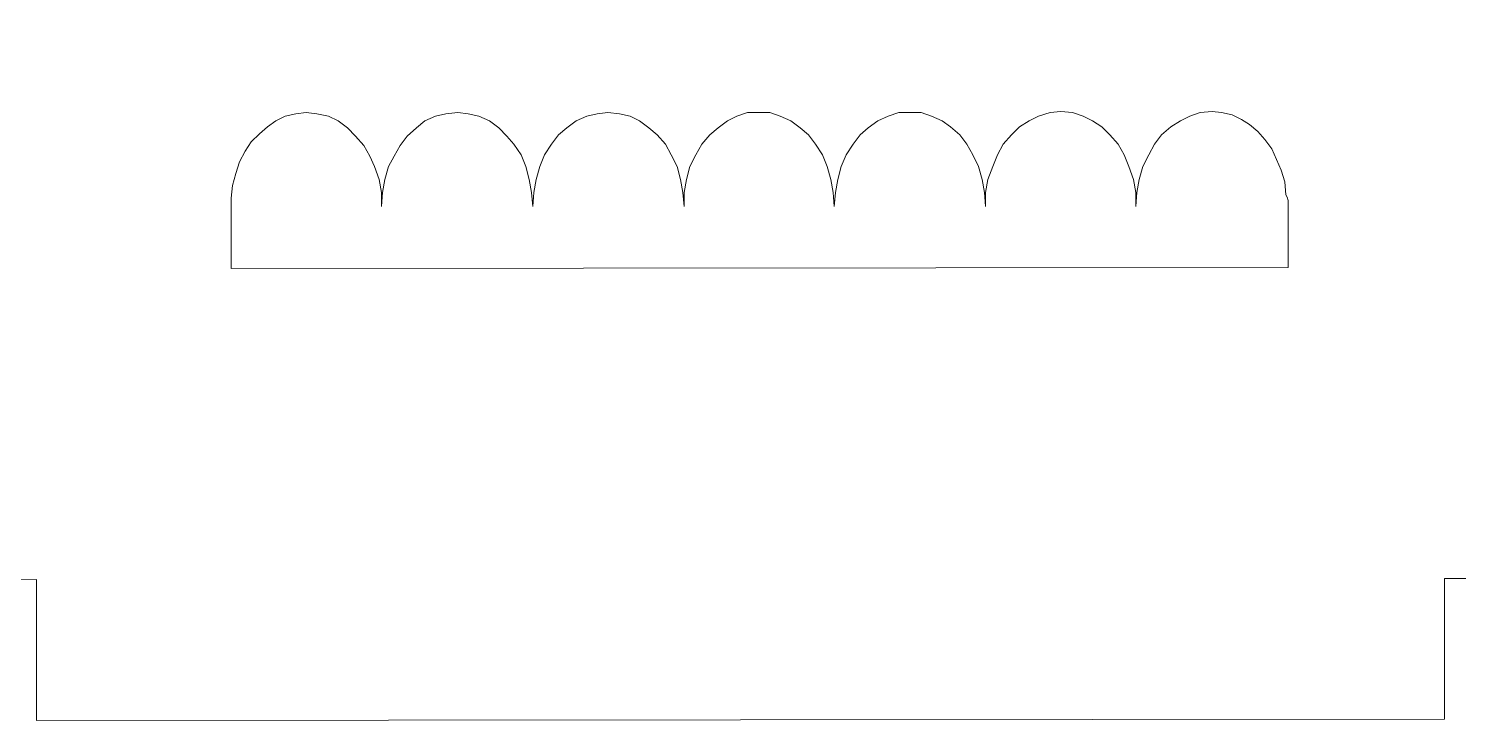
# Model space of a CAD drawing. Header units: centimetres. Extents: x -23.7 to 23.7, y -11.9 to 11.9.
# Drawn here: x -6.371 to -2.274, y -11.254 to -9.272 of the extents above; entities that cross this region are included whole.
import ezdxf

# ---------------------------------------------------------------- set-up
doc = ezdxf.new("R2010")
doc.units = ezdxf.units.CM
doc.header["$MEASUREMENT"] = 0
doc.layers.add('layer 1', color=7, linetype='Continuous')

msp = doc.modelspace()

# ---------------------------------------------------------------- linework, layer by layer
at = {"layer": 'layer 1', "color": 250, "lineweight": 9}
for points, knots in [([(-4.14958, 1.46891), (-4.14958, 1.46891), (-4.13279, 1.4084), (-4.13279, 1.4084), (-4.13279, 1.4084), (-4.13279, 1.4084), (-4.11933, 1.3479), (-4.11933, 1.3479), (-4.11933, 1.3479), (-4.11933, 1.3479), (-4.10924, 1.28403), (-4.10924, 1.28403), (-4.10924, 1.28403), (-4.10924, 1.28403), (-4.10252, 1.21681), (-4.10252, 1.21681), (-4.10252, 1.21681), (-4.10252, 1.21681), (-4.09916, 1.15294), (-4.09916, 1.15294), (-4.09916, 1.15294), (-4.09916, 1.15294), (-4.09916, 1.15294), (-4.09916, 1.15294), (-4.09916, 1.15294), (-4.09916, 1.15294), (-4.10252, 1.08908), (-4.10252, 1.08908), (-4.10252, 1.08908), (-4.10252, 1.08908), (-4.10924, 1.02857), (-4.10924, 1.02857), (-4.10924, 1.02857), (-4.10924, 1.02857), (-4.12269, 0.96807), (-4.12269, 0.96807), (-4.12269, 0.96807), (-4.12269, 0.96807), (-4.1395, 0.91429), (-4.1395, 0.91429), (-4.1395, 0.91429), (-4.1395, 0.91429), (-4.15966, 0.8605), (-4.15966, 0.8605), (-4.15966, 0.8605), (-4.15966, 0.8605), (-4.18321, 0.81008), (-4.18321, 0.81008), (-4.18321, 0.81008), (-4.18321, 0.81008), (-4.21345, 0.76303), (-4.21345, 0.76303), (-4.21345, 0.76303), (-4.21345, 0.76303), (-4.2437, 0.71597), (-4.2437, 0.71597), (-4.2437, 0.71597), (-4.2437, 0.71597), (-4.28067, 0.67563), (-4.28067, 0.67563), (-4.28067, 0.67563), (-4.28067, 0.67563), (-4.31765, 0.63193), (-4.31765, 0.63193), (-4.31765, 0.63193), (-4.31765, 0.63193), (-4.35798, 0.59496), (-4.35798, 0.59496), (-4.35798, 0.59496), (-4.35798, 0.59496), (-4.40168, 0.55797), (-4.40168, 0.55797), (-4.40168, 0.55797), (-4.40168, 0.55797), (-4.40168, 0.55797), (-4.40168, 0.55797), (-4.40168, 0.55797), (-4.40168, 0.55797), (-4.44875, 0.52101), (-4.44875, 0.52101), (-4.44875, 0.52101), (-4.44875, 0.52101), (-4.49916, 0.48402), (-4.49916, 0.48402), (-4.49916, 0.48402), (-4.49916, 0.48402), (-4.54622, 0.45377), (-4.54622, 0.45377), (-4.54622, 0.45377), (-4.54622, 0.45377), (-4.6, 0.42353), (-4.6, 0.42353), (-4.6, 0.42353), (-4.6, 0.42353), (-4.65378, 0.39664), (-4.65378, 0.39664), (-4.65378, 0.39664), (-4.65378, 0.39664), (-4.70756, 0.3731), (-4.70756, 0.3731), (-4.70756, 0.3731), (-4.70756, 0.3731), (-4.76471, 0.3563), (-4.76471, 0.3563), (-4.76471, 0.3563), (-4.76471, 0.3563), (-4.82522, 0.3395), (-4.82522, 0.3395), (-4.82522, 0.3395), (-4.82522, 0.3395), (-4.88908, 0.32941), (-4.88908, 0.32941), (-4.88908, 0.32941), (-4.88908, 0.32941), (-4.9563, 0.32268), (-4.9563, 0.32268), (-4.9563, 0.32268), (-4.9563, 0.32268), (-5.02353, 0.31931), (-5.02353, 0.31931), (-5.02353, 0.31931), (-5.02353, 0.31931), (-5.02353, 0.31931), (-5.02353, 0.31931), (-5.02353, 0.31931), (-5.02353, 0.31931), (-5.10084, 0.32268), (-5.10084, 0.32268), (-5.10084, 0.32268), (-5.10084, 0.32268), (-5.17815, 0.32941), (-5.17815, 0.32941), (-5.17815, 0.32941), (-5.17815, 0.32941), (-5.25211, 0.3395), (-5.25211, 0.3395), (-5.25211, 0.3395), (-5.25211, 0.3395), (-5.32269, 0.3563), (-5.32269, 0.3563), (-5.32269, 0.3563), (-5.32269, 0.3563), (-5.39328, 0.37982), (-5.39328, 0.37982), (-5.39328, 0.37982), (-5.39328, 0.37982), (-5.46052, 0.40335), (-5.46052, 0.40335), (-5.46052, 0.40335), (-5.46052, 0.40335), (-5.52101, 0.4336), (-5.52101, 0.4336), (-5.52101, 0.4336), (-5.52101, 0.4336), (-5.58151, 0.46723), (-5.58151, 0.46723), (-5.58151, 0.46723), (-5.58151, 0.46723), (-9.46388, -5.07563), (-9.46388, -5.07563), (-9.46388, -5.07563), (-9.46388, -5.07563), (-9.46388, -6.25882), (-9.46388, -6.25882), (-9.46388, -6.25882), (-9.46388, -6.25882), (-9.46388, -6.25882), (-9.46388, -6.25882), (-9.46388, -6.25882), (-9.46388, -6.25882), (-9.40672, -6.25882), (-9.40672, -6.25882), (-9.40672, -6.25882), (-9.40672, -6.25882), (-9.35632, -6.25882), (-9.35632, -6.25882), (-9.35632, -6.25882), (-9.35632, -6.25882), (-9.3059, -6.25882), (-9.3059, -6.25882), (-9.3059, -6.25882), (-9.3059, -6.25882), (-9.26218, -6.25882), (-9.26218, -6.25882), (-9.26218, -6.25882), (-9.26218, -6.25882), (-9.21849, -6.25882), (-9.21849, -6.25882), (-9.21849, -6.25882), (-9.21849, -6.25882), (-9.17815, -6.25882), (-9.17815, -6.25882), (-9.17815, -6.25882), (-9.17815, -6.25882), (-9.13445, -6.25882), (-9.13445, -6.25882), (-9.13445, -6.25882), (-9.13445, -6.25882), (-9.09077, -6.26219), (-9.09077, -6.26219), (-9.09077, -6.26219), (-9.09077, -6.26219), (-9.04035, -6.26219), (-9.04035, -6.26219), (-9.04035, -6.26219), (-9.04035, -6.26219), (-8.98992, -6.26219), (-8.98992, -6.26219), (-8.98992, -6.26219), (-8.98992, -6.26219), (-8.93279, -6.26219), (-8.93279, -6.26219), (-8.93279, -6.26219), (-8.93279, -6.26219), (-8.93279, -6.26219), (-8.93279, -6.26219), (-8.93279, -6.26219), (-8.93279, -6.26219), (-8.93279, -6.0269), (-8.93279, -6.0269), (-8.93279, -6.0269), (-8.93279, -6.0269), (-8.93279, -5.79161), (-8.93279, -5.79161), (-8.93279, -5.79161), (-8.93279, -5.79161), (-8.52941, -5.79161), (-8.52941, -5.79161), (-8.52941, -5.79161), (-8.52941, -5.79161), (-8.52941, -6.26219), (-8.52941, -6.26219), (-8.52941, -6.26219), (-8.52941, -6.26219), (-8.52941, -8.01345), (-8.52941, -8.01345), (-8.52941, -8.01345), (-8.52941, -8.01345), (-8.92942, -8.01345), (-8.92942, -8.01345), (-8.92942, -8.01345), (-8.92942, -8.01345), (-8.92942, -8.94454), (-8.92942, -8.94454), (-8.92942, -8.94454), (-8.92942, -8.94454), (-8.52941, -8.94454), (-8.52941, -8.94454), (-8.52941, -8.94454), (-8.52941, -8.94454), (-8.52941, -10.8538), (-8.52941, -10.8538), (-8.52941, -10.8538), (-8.52941, -10.8538), (-6.3479, -10.85042), (-6.3479, -10.85042), (-6.3479, -10.85042), (-6.3479, -10.85042), (-6.3479, -11.2538), (-6.3479, -11.2538), (-6.3479, -11.2538), (-6.3479, -11.2538), (-2.3143, -11.25042), (-2.3143, -11.25042), (-2.3143, -11.25042), (-2.3143, -11.25042), (-2.3143, -10.84706), (-2.3143, -10.84706), (-2.3143, -10.84706), (-2.3143, -10.84706), (-2.29748, -10.84706), (-2.29748, -10.84706), (-2.29748, -10.84706), (-2.29748, -10.84706), (-0.13613, -10.84706), (-0.13613, -10.84706), (-0.13613, -10.84706), (-0.13613, -10.84706), (-0.1395, -8.94119), (-0.1395, -8.94119), (-0.1395, -8.94119), (-0.1395, -8.94119), (0.26387, -8.94119), (0.26387, -8.94119), (0.26387, -8.94119), (0.26387, -8.94119), (0.26049, -8.00674), (0.26049, -8.00674), (0.26049, -8.00674), (0.26049, -8.00674), (-0.1395, -8.00674), (-0.1395, -8.00674), (-0.1395, -8.00674), (-0.1395, -8.00674), (-0.1395, -6.29581), (-0.1395, -6.29581), (-0.1395, -6.29581), (-0.1395, -6.29581), (-0.1395, -5.83529), (-0.1395, -5.83529), (-0.1395, -5.83529), (-0.1395, -5.83529), (0.26387, -5.83529), (0.26387, -5.83529), (0.26387, -5.83529), (0.26387, -5.83529), (0.26387, -5.83529), (0.26387, -5.83529), (0.26387, -5.83529), (0.26387, -5.83529), (0.26387, -6.06723), (0.26387, -6.06723), (0.26387, -6.06723), (0.26387, -6.06723), (0.26387, -6.29917), (0.26387, -6.29917), (0.26387, -6.29917), (0.26387, -6.29917), (0.26387, -6.29917), (0.26387, -6.29917), (0.26387, -6.29917), (0.26387, -6.29917), (0.32101, -6.29917), (0.32101, -6.29917), (0.32101, -6.29917), (0.32101, -6.29917), (0.37143, -6.29917), (0.37143, -6.29917), (0.37143, -6.29917), (0.37143, -6.29917), (0.41849, -6.29917), (0.41849, -6.29917), (0.41849, -6.29917), (0.41849, -6.29917), (0.46553, -6.29917), (0.46553, -6.29917), (0.46553, -6.29917), (0.46553, -6.29917), (0.50924, -6.29917), (0.50924, -6.29917), (0.50924, -6.29917), (0.50924, -6.29917), (0.54958, -6.29917), (0.54958, -6.29917), (0.54958, -6.29917), (0.54958, -6.29917), (0.59328, -6.29917), (0.59328, -6.29917), (0.59328, -6.29917), (0.59328, -6.29917), (0.64034, -6.29917), (0.64034, -6.29917), (0.64034, -6.29917), (0.64034, -6.29917), (0.68738, -6.29917), (0.68738, -6.29917), (0.68738, -6.29917), (0.68738, -6.29917), (0.73782, -6.29917), (0.73782, -6.29917), (0.73782, -6.29917), (0.73782, -6.29917), (0.79494, -6.29917), (0.79494, -6.29917), (0.79494, -6.29917), (0.79494, -6.29917), (0.79494, -5.06892), (0.79494, -5.06892), (0.79494, -5.06892), (0.79494, -5.06892), (0.11261, -4.10084), (0.11261, -4.10084), (0.11261, -4.10084), (0.11261, -4.10084), (0.43866, -3.86892), (0.43866, -3.86892), (0.43866, -3.86892), (0.43866, -3.86892), (-0.10252, -3.09916), (-0.10252, -3.09916), (-0.10252, -3.09916), (-0.10252, -3.09916), (-0.43193, -3.33111), (-0.43193, -3.33111), (-0.43193, -3.33111), (-0.43193, -3.33111), (-2.54958, -0.31934), (-2.54958, -0.31934), (-2.54958, -0.31934), (-2.54958, -0.31934), (-2.21681, -0.08739), (-2.21681, -0.08739), (-2.21681, -0.08739), (-2.21681, -0.08739), (-2.75798, 0.68235), (-2.75798, 0.68235), (-2.75798, 0.68235), (-2.75798, 0.68235), (-3.09412, 0.45377), (-3.09412, 0.45377), (-3.09412, 0.45377), (-3.09412, 0.45377), (-4.0084, 1.75126), (-4.0084, 1.75126), (-4.0084, 1.75126), (-4.0084, 1.75126), (-4.0084, 1.75126), (-4.0084, 1.75126), (-4.0084, 1.75126), (-4.0084, 1.75126), (-4.02522, 1.75126), (-4.02522, 1.75126), (-4.02522, 1.75126), (-4.02522, 1.75126), (-4.04202, 1.75462), (-4.04202, 1.75462), (-4.04202, 1.75462), (-4.04202, 1.75462), (-4.05882, 1.75462), (-4.05882, 1.75462), (-4.05882, 1.75462), (-4.05882, 1.75462), (-4.079, 1.75462), (-4.079, 1.75462), (-4.079, 1.75462), (-4.079, 1.75462), (-4.0958, 1.75462), (-4.0958, 1.75462), (-4.0958, 1.75462), (-4.0958, 1.75462), (-4.1126, 1.75462), (-4.1126, 1.75462), (-4.1126, 1.75462), (-4.1126, 1.75462), (-4.12606, 1.75462), (-4.12606, 1.75462), (-4.12606, 1.75462), (-4.12606, 1.75462), (-4.1395, 1.75462), (-4.1395, 1.75462), (-4.1395, 1.75462), (-4.1395, 1.75462), (-4.14622, 1.75462), (-4.14622, 1.75462), (-4.14622, 1.75462), (-4.14622, 1.75462), (-4.14958, 1.75462), (-4.14958, 1.75462), (-4.14958, 1.75462), (-4.14958, 1.75462), (-4.14958, 1.75462), (-4.14958, 1.75462), (-4.14958, 1.75462), (-4.14958, 1.75462), (-4.14958, 1.46891), (-4.14958, 1.46891)], [0, 0, 0, 0, 0.0086957, 0.0086957, 0.0086957, 0.0086957, 0.0173913, 0.0173913, 0.0173913, 0.0173913, 0.026087, 0.026087, 0.026087, 0.026087, 0.0347826, 0.0347826, 0.0347826, 0.0347826, 0.0434783, 0.0434783, 0.0434783, 0.0434783, 0.0521739, 0.0521739, 0.0521739, 0.0521739, 0.0608696, 0.0608696, 0.0608696, 0.0608696, 0.0695652, 0.0695652, 0.0695652, 0.0695652, 0.0782609, 0.0782609, 0.0782609, 0.0782609, 0.0869565, 0.0869565, 0.0869565, 0.0869565, 0.0956522, 0.0956522, 0.0956522, 0.0956522, 0.1043478, 0.1043478, 0.1043478, 0.1043478, 0.1130435, 0.1130435, 0.1130435, 0.1130435, 0.1217391, 0.1217391, 0.1217391, 0.1217391, 0.1304348, 0.1304348, 0.1304348, 0.1304348, 0.1391304, 0.1391304, 0.1391304, 0.1391304, 0.1478261, 0.1478261, 0.1478261, 0.1478261, 0.1565217, 0.1565217, 0.1565217, 0.1565217, 0.1652174, 0.1652174, 0.1652174, 0.1652174, 0.173913, 0.173913, 0.173913, 0.173913, 0.1826087, 0.1826087, 0.1826087, 0.1826087, 0.1913043, 0.1913043, 0.1913043, 0.1913043, 0.2, 0.2, 0.2, 0.2, 0.2086957, 0.2086957, 0.2086957, 0.2086957, 0.2173913, 0.2173913, 0.2173913, 0.2173913, 0.226087, 0.226087, 0.226087, 0.226087, 0.2347826, 0.2347826, 0.2347826, 0.2347826, 0.2434783, 0.2434783, 0.2434783, 0.2434783, 0.2521739, 0.2521739, 0.2521739, 0.2521739, 0.2608696, 0.2608696, 0.2608696, 0.2608696, 0.2695652, 0.2695652, 0.2695652, 0.2695652, 0.2782609, 0.2782609, 0.2782609, 0.2782609, 0.2869565, 0.2869565, 0.2869565, 0.2869565, 0.2956522, 0.2956522, 0.2956522, 0.2956522, 0.3043478, 0.3043478, 0.3043478, 0.3043478, 0.3130435, 0.3130435, 0.3130435, 0.3130435, 0.3217391, 0.3217391, 0.3217391, 0.3217391, 0.3304348, 0.3304348, 0.3304348, 0.3304348, 0.3391304, 0.3391304, 0.3391304, 0.3391304, 0.3478261, 0.3478261, 0.3478261, 0.3478261, 0.3565217, 0.3565217, 0.3565217, 0.3565217, 0.3652174, 0.3652174, 0.3652174, 0.3652174, 0.373913, 0.373913, 0.373913, 0.373913, 0.3826087, 0.3826087, 0.3826087, 0.3826087, 0.3913043, 0.3913043, 0.3913043, 0.3913043, 0.4, 0.4, 0.4, 0.4, 0.4086957, 0.4086957, 0.4086957, 0.4086957, 0.4173913, 0.4173913, 0.4173913, 0.4173913, 0.426087, 0.426087, 0.426087, 0.426087, 0.4347826, 0.4347826, 0.4347826, 0.4347826, 0.4434783, 0.4434783, 0.4434783, 0.4434783, 0.4521739, 0.4521739, 0.4521739, 0.4521739, 0.4608696, 0.4608696, 0.4608696, 0.4608696, 0.4695652, 0.4695652, 0.4695652, 0.4695652, 0.4782609, 0.4782609, 0.4782609, 0.4782609, 0.4869565, 0.4869565, 0.4869565, 0.4869565, 0.4956522, 0.4956522, 0.4956522, 0.4956522, 0.5043478, 0.5043478, 0.5043478, 0.5043478, 0.5130435, 0.5130435, 0.5130435, 0.5130435, 0.5217391, 0.5217391, 0.5217391, 0.5217391, 0.5304348, 0.5304348, 0.5304348, 0.5304348, 0.5391304, 0.5391304, 0.5391304, 0.5391304, 0.5478261, 0.5478261, 0.5478261, 0.5478261, 0.5565217, 0.5565217, 0.5565217, 0.5565217, 0.5652174, 0.5652174, 0.5652174, 0.5652174, 0.573913, 0.573913, 0.573913, 0.573913, 0.5826087, 0.5826087, 0.5826087, 0.5826087, 0.5913043, 0.5913043, 0.5913043, 0.5913043, 0.6, 0.6, 0.6, 0.6, 0.6086957, 0.6086957, 0.6086957, 0.6086957, 0.6173913, 0.6173913, 0.6173913, 0.6173913, 0.626087, 0.626087, 0.626087, 0.626087, 0.6347826, 0.6347826, 0.6347826, 0.6347826, 0.6434783, 0.6434783, 0.6434783, 0.6434783, 0.6521739, 0.6521739, 0.6521739, 0.6521739, 0.6608696, 0.6608696, 0.6608696, 0.6608696, 0.6695652, 0.6695652, 0.6695652, 0.6695652, 0.6782609, 0.6782609, 0.6782609, 0.6782609, 0.6869565, 0.6869565, 0.6869565, 0.6869565, 0.6956522, 0.6956522, 0.6956522, 0.6956522, 0.7043478, 0.7043478, 0.7043478, 0.7043478, 0.7130435, 0.7130435, 0.7130435, 0.7130435, 0.7217391, 0.7217391, 0.7217391, 0.7217391, 0.7304348, 0.7304348, 0.7304348, 0.7304348, 0.7391304, 0.7391304, 0.7391304, 0.7391304, 0.7478261, 0.7478261, 0.7478261, 0.7478261, 0.7565217, 0.7565217, 0.7565217, 0.7565217, 0.7652174, 0.7652174, 0.7652174, 0.7652174, 0.773913, 0.773913, 0.773913, 0.773913, 0.7826087, 0.7826087, 0.7826087, 0.7826087, 0.7913043, 0.7913043, 0.7913043, 0.7913043, 0.8, 0.8, 0.8, 0.8, 0.8086957, 0.8086957, 0.8086957, 0.8086957, 0.8173913, 0.8173913, 0.8173913, 0.8173913, 0.826087, 0.826087, 0.826087, 0.826087, 0.8347826, 0.8347826, 0.8347826, 0.8347826, 0.8434783, 0.8434783, 0.8434783, 0.8434783, 0.8521739, 0.8521739, 0.8521739, 0.8521739, 0.8608696, 0.8608696, 0.8608696, 0.8608696, 0.8695652, 0.8695652, 0.8695652, 0.8695652, 0.8782609, 0.8782609, 0.8782609, 0.8782609, 0.8869565, 0.8869565, 0.8869565, 0.8869565, 0.8956522, 0.8956522, 0.8956522, 0.8956522, 0.9043478, 0.9043478, 0.9043478, 0.9043478, 0.9130435, 0.9130435, 0.9130435, 0.9130435, 0.9217391, 0.9217391, 0.9217391, 0.9217391, 0.9304348, 0.9304348, 0.9304348, 0.9304348, 0.9391304, 0.9391304, 0.9391304, 0.9391304, 0.9478261, 0.9478261, 0.9478261, 0.9478261, 0.9565217, 0.9565217, 0.9565217, 0.9565217, 0.9652174, 0.9652174, 0.9652174, 0.9652174, 0.973913, 0.973913, 0.973913, 0.973913, 0.9826087, 0.9826087, 0.9826087, 0.9826087, 1, 1, 1, 1]), ([(-5.35968, -9.78151), (-5.35968, -9.78151), (-5.35632, -9.74119), (-5.35632, -9.74119), (-5.35632, -9.74119), (-5.35632, -9.74119), (-5.34958, -9.7042), (-5.34958, -9.7042), (-5.34958, -9.7042), (-5.34958, -9.7042), (-5.3395, -9.66723), (-5.3395, -9.66723), (-5.3395, -9.66723), (-5.3395, -9.66723), (-5.32269, -9.63698), (-5.32269, -9.63698), (-5.32269, -9.63698), (-5.32269, -9.63698), (-5.3059, -9.60674), (-5.3059, -9.60674), (-5.3059, -9.60674), (-5.3059, -9.60674), (-5.28571, -9.57985), (-5.28571, -9.57985), (-5.28571, -9.57985), (-5.28571, -9.57985), (-5.25882, -9.5563), (-5.25882, -9.5563), (-5.25882, -9.5563), (-5.25882, -9.5563), (-5.23529, -9.53613), (-5.23529, -9.53613), (-5.23529, -9.53613), (-5.23529, -9.53613), (-5.20504, -9.5227), (-5.20504, -9.5227), (-5.20504, -9.5227), (-5.20504, -9.5227), (-5.17479, -9.51597), (-5.17479, -9.51597), (-5.17479, -9.51597), (-5.17479, -9.51597), (-5.14119, -9.51261), (-5.14119, -9.51261), (-5.14119, -9.51261), (-5.14119, -9.51261), (-5.14119, -9.51261), (-5.14119, -9.51261), (-5.14119, -9.51261), (-5.14119, -9.51261), (-5.11092, -9.51597), (-5.11092, -9.51597), (-5.11092, -9.51597), (-5.11092, -9.51597), (-5.08067, -9.5227), (-5.08067, -9.5227), (-5.08067, -9.5227), (-5.08067, -9.5227), (-5.05042, -9.53613), (-5.05042, -9.53613), (-5.05042, -9.53613), (-5.05042, -9.53613), (-5.02353, -9.5563), (-5.02353, -9.5563), (-5.02353, -9.5563), (-5.02353, -9.5563), (-5, -9.57985), (-5, -9.57985), (-5, -9.57985), (-5, -9.57985), (-4.97985, -9.60338), (-4.97985, -9.60338), (-4.97985, -9.60338), (-4.97985, -9.60338), (-4.95966, -9.63363), (-4.95966, -9.63363), (-4.95966, -9.63363), (-4.95966, -9.63363), (-4.94622, -9.66723), (-4.94622, -9.66723), (-4.94622, -9.66723), (-4.94622, -9.66723), (-4.93613, -9.7042), (-4.93613, -9.7042), (-4.93613, -9.7042), (-4.93613, -9.7042), (-4.92942, -9.74119), (-4.92942, -9.74119), (-4.92942, -9.74119), (-4.92942, -9.74119), (-4.92605, -9.78151), (-4.92605, -9.78151), (-4.92605, -9.78151), (-4.92605, -9.78151), (-4.92605, -9.78151), (-4.92605, -9.78151), (-4.92605, -9.78151), (-4.92605, -9.78151), (-4.92269, -9.74119), (-4.92269, -9.74119), (-4.92269, -9.74119), (-4.92269, -9.74119), (-4.91597, -9.7042), (-4.91597, -9.7042), (-4.91597, -9.7042), (-4.91597, -9.7042), (-4.90588, -9.66723), (-4.90588, -9.66723), (-4.90588, -9.66723), (-4.90588, -9.66723), (-4.89244, -9.63363), (-4.89244, -9.63363), (-4.89244, -9.63363), (-4.89244, -9.63363), (-4.87227, -9.60338), (-4.87227, -9.60338), (-4.87227, -9.60338), (-4.87227, -9.60338), (-4.8521, -9.57648), (-4.8521, -9.57648), (-4.8521, -9.57648), (-4.8521, -9.57648), (-4.82857, -9.5563), (-4.82857, -9.5563), (-4.82857, -9.5563), (-4.82857, -9.5563), (-4.80168, -9.53613), (-4.80168, -9.53613), (-4.80168, -9.53613), (-4.80168, -9.53613), (-4.77144, -9.5227), (-4.77144, -9.5227), (-4.77144, -9.5227), (-4.77144, -9.5227), (-4.74118, -9.51597), (-4.74118, -9.51597), (-4.74118, -9.51597), (-4.74118, -9.51597), (-4.71092, -9.51261), (-4.71092, -9.51261), (-4.71092, -9.51261), (-4.71092, -9.51261), (-4.71092, -9.51261), (-4.71092, -9.51261), (-4.71092, -9.51261), (-4.71092, -9.51261), (-4.67731, -9.51597), (-4.67731, -9.51597), (-4.67731, -9.51597), (-4.67731, -9.51597), (-4.64706, -9.5227), (-4.64706, -9.5227), (-4.64706, -9.5227), (-4.64706, -9.5227), (-4.62017, -9.53613), (-4.62017, -9.53613), (-4.62017, -9.53613), (-4.62017, -9.53613), (-4.59328, -9.5563), (-4.59328, -9.5563), (-4.59328, -9.5563), (-4.59328, -9.5563), (-4.56975, -9.57648), (-4.56975, -9.57648), (-4.56975, -9.57648), (-4.56975, -9.57648), (-4.54622, -9.60338), (-4.54622, -9.60338), (-4.54622, -9.60338), (-4.54622, -9.60338), (-4.52941, -9.63363), (-4.52941, -9.63363), (-4.52941, -9.63363), (-4.52941, -9.63363), (-4.5126, -9.66723), (-4.5126, -9.66723), (-4.5126, -9.66723), (-4.5126, -9.66723), (-4.50253, -9.7042), (-4.50253, -9.7042), (-4.50253, -9.7042), (-4.50253, -9.7042), (-4.4958, -9.74119), (-4.4958, -9.74119), (-4.4958, -9.74119), (-4.4958, -9.74119), (-4.49244, -9.78151), (-4.49244, -9.78151), (-4.49244, -9.78151), (-4.49244, -9.78151), (-4.49244, -9.78151), (-4.49244, -9.78151), (-4.49244, -9.78151), (-4.49244, -9.78151), (-4.49244, -9.74119), (-4.49244, -9.74119), (-4.49244, -9.74119), (-4.49244, -9.74119), (-4.48571, -9.7042), (-4.48571, -9.7042), (-4.48571, -9.7042), (-4.48571, -9.7042), (-4.47563, -9.66723), (-4.47563, -9.66723), (-4.47563, -9.66723), (-4.47563, -9.66723), (-4.45882, -9.63363), (-4.45882, -9.63363), (-4.45882, -9.63363), (-4.45882, -9.63363), (-4.44202, -9.60338), (-4.44202, -9.60338), (-4.44202, -9.60338), (-4.44202, -9.60338), (-4.41849, -9.57648), (-4.41849, -9.57648), (-4.41849, -9.57648), (-4.41849, -9.57648), (-4.39497, -9.5563), (-4.39497, -9.5563), (-4.39497, -9.5563), (-4.39497, -9.5563), (-4.36807, -9.53613), (-4.36807, -9.53613), (-4.36807, -9.53613), (-4.36807, -9.53613), (-4.34119, -9.5227), (-4.34119, -9.5227), (-4.34119, -9.5227), (-4.34119, -9.5227), (-4.31092, -9.51261), (-4.31092, -9.51261), (-4.31092, -9.51261), (-4.31092, -9.51261), (-4.27731, -9.51261), (-4.27731, -9.51261), (-4.27731, -9.51261), (-4.27731, -9.51261), (-4.27731, -9.51261), (-4.27731, -9.51261), (-4.27731, -9.51261), (-4.27731, -9.51261), (-4.24706, -9.51261), (-4.24706, -9.51261), (-4.24706, -9.51261), (-4.24706, -9.51261), (-4.21681, -9.5227), (-4.21681, -9.5227), (-4.21681, -9.5227), (-4.21681, -9.5227), (-4.18657, -9.53613), (-4.18657, -9.53613), (-4.18657, -9.53613), (-4.18657, -9.53613), (-4.15966, -9.5563), (-4.15966, -9.5563), (-4.15966, -9.5563), (-4.15966, -9.5563), (-4.13613, -9.57648), (-4.13613, -9.57648), (-4.13613, -9.57648), (-4.13613, -9.57648), (-4.11597, -9.60338), (-4.11597, -9.60338), (-4.11597, -9.60338), (-4.11597, -9.60338), (-4.0958, -9.63363), (-4.0958, -9.63363), (-4.0958, -9.63363), (-4.0958, -9.63363), (-4.08235, -9.66723), (-4.08235, -9.66723), (-4.08235, -9.66723), (-4.08235, -9.66723), (-4.07227, -9.7042), (-4.07227, -9.7042), (-4.07227, -9.7042), (-4.07227, -9.7042), (-4.06555, -9.74119), (-4.06555, -9.74119), (-4.06555, -9.74119), (-4.06555, -9.74119), (-4.06218, -9.78151), (-4.06218, -9.78151), (-4.06218, -9.78151), (-4.06218, -9.78151), (-4.06218, -9.78151), (-4.06218, -9.78151), (-4.06218, -9.78151), (-4.06218, -9.78151), (-4.05882, -9.74119), (-4.05882, -9.74119), (-4.05882, -9.74119), (-4.05882, -9.74119), (-4.0521, -9.7042), (-4.0521, -9.7042), (-4.0521, -9.7042), (-4.0521, -9.7042), (-4.04202, -9.66723), (-4.04202, -9.66723), (-4.04202, -9.66723), (-4.04202, -9.66723), (-4.02857, -9.63363), (-4.02857, -9.63363), (-4.02857, -9.63363), (-4.02857, -9.63363), (-4.0084, -9.60338), (-4.0084, -9.60338), (-4.0084, -9.60338), (-4.0084, -9.60338), (-3.98824, -9.57648), (-3.98824, -9.57648), (-3.98824, -9.57648), (-3.98824, -9.57648), (-3.96471, -9.5563), (-3.96471, -9.5563), (-3.96471, -9.5563), (-3.96471, -9.5563), (-3.93781, -9.53613), (-3.93781, -9.53613), (-3.93781, -9.53613), (-3.93781, -9.53613), (-3.90756, -9.5227), (-3.90756, -9.5227), (-3.90756, -9.5227), (-3.90756, -9.5227), (-3.87731, -9.51261), (-3.87731, -9.51261), (-3.87731, -9.51261), (-3.87731, -9.51261), (-3.84706, -9.51261), (-3.84706, -9.51261), (-3.84706, -9.51261), (-3.84706, -9.51261), (-3.84706, -9.51261), (-3.84706, -9.51261), (-3.84706, -9.51261), (-3.84706, -9.51261), (-3.81345, -9.51261), (-3.81345, -9.51261), (-3.81345, -9.51261), (-3.81345, -9.51261), (-3.78319, -9.5227), (-3.78319, -9.5227), (-3.78319, -9.5227), (-3.78319, -9.5227), (-3.75295, -9.53613), (-3.75295, -9.53613), (-3.75295, -9.53613), (-3.75295, -9.53613), (-3.72941, -9.55295), (-3.72941, -9.55295), (-3.72941, -9.55295), (-3.72941, -9.55295), (-3.70253, -9.57648), (-3.70253, -9.57648), (-3.70253, -9.57648), (-3.70253, -9.57648), (-3.68235, -9.60338), (-3.68235, -9.60338), (-3.68235, -9.60338), (-3.68235, -9.60338), (-3.66555, -9.63363), (-3.66555, -9.63363), (-3.66555, -9.63363), (-3.66555, -9.63363), (-3.64875, -9.66723), (-3.64875, -9.66723), (-3.64875, -9.66723), (-3.64875, -9.66723), (-3.63866, -9.7042), (-3.63866, -9.7042), (-3.63866, -9.7042), (-3.63866, -9.7042), (-3.63193, -9.74119), (-3.63193, -9.74119), (-3.63193, -9.74119), (-3.63193, -9.74119), (-3.62857, -9.78151), (-3.62857, -9.78151), (-3.62857, -9.78151), (-3.62857, -9.78151), (-3.62857, -9.78151), (-3.62857, -9.78151), (-3.62857, -9.78151), (-3.62857, -9.78151), (-3.62857, -9.74119), (-3.62857, -9.74119), (-3.62857, -9.74119), (-3.62857, -9.74119), (-3.62185, -9.7042), (-3.62185, -9.7042), (-3.62185, -9.7042), (-3.62185, -9.7042), (-3.6084, -9.66723), (-3.6084, -9.66723), (-3.6084, -9.66723), (-3.6084, -9.66723), (-3.59497, -9.63363), (-3.59497, -9.63363), (-3.59497, -9.63363), (-3.59497, -9.63363), (-3.57815, -9.60338), (-3.57815, -9.60338), (-3.57815, -9.60338), (-3.57815, -9.60338), (-3.55462, -9.57648), (-3.55462, -9.57648), (-3.55462, -9.57648), (-3.55462, -9.57648), (-3.53109, -9.55295), (-3.53109, -9.55295), (-3.53109, -9.55295), (-3.53109, -9.55295), (-3.5042, -9.53613), (-3.5042, -9.53613), (-3.5042, -9.53613), (-3.5042, -9.53613), (-3.47731, -9.5227), (-3.47731, -9.5227), (-3.47731, -9.5227), (-3.47731, -9.5227), (-3.4437, -9.51261), (-3.4437, -9.51261), (-3.4437, -9.51261), (-3.4437, -9.51261), (-3.41345, -9.50924), (-3.41345, -9.50924), (-3.41345, -9.50924), (-3.41345, -9.50924), (-3.41345, -9.50924), (-3.41345, -9.50924), (-3.41345, -9.50924), (-3.41345, -9.50924), (-3.37985, -9.51261), (-3.37985, -9.51261), (-3.37985, -9.51261), (-3.37985, -9.51261), (-3.34958, -9.5227), (-3.34958, -9.5227), (-3.34958, -9.5227), (-3.34958, -9.5227), (-3.32269, -9.53613), (-3.32269, -9.53613), (-3.32269, -9.53613), (-3.32269, -9.53613), (-3.2958, -9.55295), (-3.2958, -9.55295), (-3.2958, -9.55295), (-3.2958, -9.55295), (-3.27228, -9.57648), (-3.27228, -9.57648), (-3.27228, -9.57648), (-3.27228, -9.57648), (-3.24874, -9.60338), (-3.24874, -9.60338), (-3.24874, -9.60338), (-3.24874, -9.60338), (-3.23193, -9.63363), (-3.23193, -9.63363), (-3.23193, -9.63363), (-3.23193, -9.63363), (-3.21849, -9.66723), (-3.21849, -9.66723), (-3.21849, -9.66723), (-3.21849, -9.66723), (-3.20504, -9.7042), (-3.20504, -9.7042), (-3.20504, -9.7042), (-3.20504, -9.7042), (-3.19832, -9.74119), (-3.19832, -9.74119), (-3.19832, -9.74119), (-3.19832, -9.74119), (-3.19832, -9.78151), (-3.19832, -9.78151), (-3.19832, -9.78151), (-3.19832, -9.78151), (-3.19832, -9.78151), (-3.19832, -9.78151), (-3.19832, -9.78151), (-3.19832, -9.78151), (-3.19496, -9.74119), (-3.19496, -9.74119), (-3.19496, -9.74119), (-3.19496, -9.74119), (-3.18824, -9.7042), (-3.18824, -9.7042), (-3.18824, -9.7042), (-3.18824, -9.7042), (-3.17815, -9.66723), (-3.17815, -9.66723), (-3.17815, -9.66723), (-3.17815, -9.66723), (-3.16134, -9.63363), (-3.16134, -9.63363), (-3.16134, -9.63363), (-3.16134, -9.63363), (-3.14454, -9.60338), (-3.14454, -9.60338), (-3.14454, -9.60338), (-3.14454, -9.60338), (-3.12437, -9.57648), (-3.12437, -9.57648), (-3.12437, -9.57648), (-3.12437, -9.57648), (-3.09748, -9.55295), (-3.09748, -9.55295), (-3.09748, -9.55295), (-3.09748, -9.55295), (-3.07059, -9.53613), (-3.07059, -9.53613), (-3.07059, -9.53613), (-3.07059, -9.53613), (-3.0437, -9.5227), (-3.0437, -9.5227), (-3.0437, -9.5227), (-3.0437, -9.5227), (-3.01345, -9.51261), (-3.01345, -9.51261), (-3.01345, -9.51261), (-3.01345, -9.51261), (-2.97983, -9.50924), (-2.97983, -9.50924), (-2.97983, -9.50924), (-2.97983, -9.50924), (-2.97983, -9.50924), (-2.97983, -9.50924), (-2.97983, -9.50924), (-2.97983, -9.50924), (-2.95295, -9.51261), (-2.95295, -9.51261), (-2.95295, -9.51261), (-2.95295, -9.51261), (-2.92269, -9.51934), (-2.92269, -9.51934), (-2.92269, -9.51934), (-2.92269, -9.51934), (-2.8958, -9.53277), (-2.8958, -9.53277), (-2.8958, -9.53277), (-2.8958, -9.53277), (-2.87227, -9.54623), (-2.87227, -9.54623), (-2.87227, -9.54623), (-2.87227, -9.54623), (-2.84875, -9.56639), (-2.84875, -9.56639), (-2.84875, -9.56639), (-2.84875, -9.56639), (-2.82857, -9.58992), (-2.82857, -9.58992), (-2.82857, -9.58992), (-2.82857, -9.58992), (-2.8084, -9.61681), (-2.8084, -9.61681), (-2.8084, -9.61681), (-2.8084, -9.61681), (-2.79497, -9.64706), (-2.79497, -9.64706), (-2.79497, -9.64706), (-2.79497, -9.64706), (-2.78151, -9.67731), (-2.78151, -9.67731), (-2.78151, -9.67731), (-2.78151, -9.67731), (-2.77143, -9.71094), (-2.77143, -9.71094), (-2.77143, -9.71094), (-2.77143, -9.71094), (-2.76807, -9.7479), (-2.76807, -9.7479), (-2.76807, -9.7479), (-2.76807, -9.7479), (-2.76807, -9.7479), (-2.76807, -9.7479), (-2.76807, -9.7479), (-2.76807, -9.7479), (-2.76471, -9.75462), (-2.76471, -9.75462), (-2.76471, -9.75462), (-2.76471, -9.75462), (-2.76134, -9.76472), (-2.76134, -9.76472), (-2.76134, -9.76472), (-2.76134, -9.76472), (-2.76134, -9.9563), (-2.76134, -9.9563), (-2.76134, -9.9563), (-2.76134, -9.9563), (-5.78992, -9.95966), (-5.78992, -9.95966), (-5.78992, -9.95966), (-5.78992, -9.95966), (-5.78992, -9.76808), (-5.78992, -9.76808), (-5.78992, -9.76808), (-5.78992, -9.76808), (-5.78992, -9.76808), (-5.78992, -9.76808), (-5.78992, -9.76808), (-5.78992, -9.76808), (-5.78992, -9.76136), (-5.78992, -9.76136), (-5.78992, -9.76136), (-5.78992, -9.76136), (-5.78992, -9.75798), (-5.78992, -9.75798), (-5.78992, -9.75798), (-5.78992, -9.75798), (-5.78992, -9.75798), (-5.78992, -9.75798), (-5.78992, -9.75798), (-5.78992, -9.75798), (-5.78657, -9.72101), (-5.78657, -9.72101), (-5.78657, -9.72101), (-5.78657, -9.72101), (-5.77647, -9.68741), (-5.77647, -9.68741), (-5.77647, -9.68741), (-5.77647, -9.68741), (-5.76639, -9.6538), (-5.76639, -9.6538), (-5.76639, -9.6538), (-5.76639, -9.6538), (-5.74958, -9.62353), (-5.74958, -9.62353), (-5.74958, -9.62353), (-5.74958, -9.62353), (-5.73279, -9.59664), (-5.73279, -9.59664), (-5.73279, -9.59664), (-5.73279, -9.59664), (-5.70924, -9.57312), (-5.70924, -9.57312), (-5.70924, -9.57312), (-5.70924, -9.57312), (-5.68571, -9.55295), (-5.68571, -9.55295), (-5.68571, -9.55295), (-5.68571, -9.55295), (-5.66218, -9.53613), (-5.66218, -9.53613), (-5.66218, -9.53613), (-5.66218, -9.53613), (-5.63529, -9.5227), (-5.63529, -9.5227), (-5.63529, -9.5227), (-5.63529, -9.5227), (-5.60504, -9.51597), (-5.60504, -9.51597), (-5.60504, -9.51597), (-5.60504, -9.51597), (-5.57479, -9.51261), (-5.57479, -9.51261), (-5.57479, -9.51261), (-5.57479, -9.51261), (-5.57479, -9.51261), (-5.57479, -9.51261), (-5.57479, -9.51261), (-5.57479, -9.51261), (-5.54454, -9.51597), (-5.54454, -9.51597), (-5.54454, -9.51597), (-5.54454, -9.51597), (-5.51092, -9.5227), (-5.51092, -9.5227), (-5.51092, -9.5227), (-5.51092, -9.5227), (-5.48403, -9.53613), (-5.48403, -9.53613), (-5.48403, -9.53613), (-5.48403, -9.53613), (-5.45714, -9.5563), (-5.45714, -9.5563), (-5.45714, -9.5563), (-5.45714, -9.5563), (-5.43361, -9.57985), (-5.43361, -9.57985), (-5.43361, -9.57985), (-5.43361, -9.57985), (-5.4101, -9.60674), (-5.4101, -9.60674), (-5.4101, -9.60674), (-5.4101, -9.60674), (-5.39328, -9.63698), (-5.39328, -9.63698), (-5.39328, -9.63698), (-5.39328, -9.63698), (-5.37983, -9.66723), (-5.37983, -9.66723), (-5.37983, -9.66723), (-5.37983, -9.66723), (-5.36639, -9.7042), (-5.36639, -9.7042), (-5.36639, -9.7042), (-5.36639, -9.7042), (-5.35968, -9.74119), (-5.35968, -9.74119), (-5.35968, -9.74119), (-5.35968, -9.74119), (-5.35968, -9.78151), (-5.35968, -9.78151)], [0, 0, 0, 0, 0.0056497, 0.0056497, 0.0056497, 0.0056497, 0.0112994, 0.0112994, 0.0112994, 0.0112994, 0.0169492, 0.0169492, 0.0169492, 0.0169492, 0.0225989, 0.0225989, 0.0225989, 0.0225989, 0.0282486, 0.0282486, 0.0282486, 0.0282486, 0.0338983, 0.0338983, 0.0338983, 0.0338983, 0.039548, 0.039548, 0.039548, 0.039548, 0.0451977, 0.0451977, 0.0451977, 0.0451977, 0.0508475, 0.0508475, 0.0508475, 0.0508475, 0.0564972, 0.0564972, 0.0564972, 0.0564972, 0.0621469, 0.0621469, 0.0621469, 0.0621469, 0.0677966, 0.0677966, 0.0677966, 0.0677966, 0.0734463, 0.0734463, 0.0734463, 0.0734463, 0.079096, 0.079096, 0.079096, 0.079096, 0.0847458, 0.0847458, 0.0847458, 0.0847458, 0.0903955, 0.0903955, 0.0903955, 0.0903955, 0.0960452, 0.0960452, 0.0960452, 0.0960452, 0.1016949, 0.1016949, 0.1016949, 0.1016949, 0.1073446, 0.1073446, 0.1073446, 0.1073446, 0.1129944, 0.1129944, 0.1129944, 0.1129944, 0.1186441, 0.1186441, 0.1186441, 0.1186441, 0.1242938, 0.1242938, 0.1242938, 0.1242938, 0.1299435, 0.1299435, 0.1299435, 0.1299435, 0.1355932, 0.1355932, 0.1355932, 0.1355932, 0.1412429, 0.1412429, 0.1412429, 0.1412429, 0.1468927, 0.1468927, 0.1468927, 0.1468927, 0.1525424, 0.1525424, 0.1525424, 0.1525424, 0.1581921, 0.1581921, 0.1581921, 0.1581921, 0.1638418, 0.1638418, 0.1638418, 0.1638418, 0.1694915, 0.1694915, 0.1694915, 0.1694915, 0.1751412, 0.1751412, 0.1751412, 0.1751412, 0.180791, 0.180791, 0.180791, 0.180791, 0.1864407, 0.1864407, 0.1864407, 0.1864407, 0.1920904, 0.1920904, 0.1920904, 0.1920904, 0.1977401, 0.1977401, 0.1977401, 0.1977401, 0.2033898, 0.2033898, 0.2033898, 0.2033898, 0.2090395, 0.2090395, 0.2090395, 0.2090395, 0.2146893, 0.2146893, 0.2146893, 0.2146893, 0.220339, 0.220339, 0.220339, 0.220339, 0.2259887, 0.2259887, 0.2259887, 0.2259887, 0.2316384, 0.2316384, 0.2316384, 0.2316384, 0.2372881, 0.2372881, 0.2372881, 0.2372881, 0.2429379, 0.2429379, 0.2429379, 0.2429379, 0.2485876, 0.2485876, 0.2485876, 0.2485876, 0.2542373, 0.2542373, 0.2542373, 0.2542373, 0.259887, 0.259887, 0.259887, 0.259887, 0.2655367, 0.2655367, 0.2655367, 0.2655367, 0.2711864, 0.2711864, 0.2711864, 0.2711864, 0.2768362, 0.2768362, 0.2768362, 0.2768362, 0.2824859, 0.2824859, 0.2824859, 0.2824859, 0.2881356, 0.2881356, 0.2881356, 0.2881356, 0.2937853, 0.2937853, 0.2937853, 0.2937853, 0.299435, 0.299435, 0.299435, 0.299435, 0.3050847, 0.3050847, 0.3050847, 0.3050847, 0.3107345, 0.3107345, 0.3107345, 0.3107345, 0.3163842, 0.3163842, 0.3163842, 0.3163842, 0.3220339, 0.3220339, 0.3220339, 0.3220339, 0.3276836, 0.3276836, 0.3276836, 0.3276836, 0.3333333, 0.3333333, 0.3333333, 0.3333333, 0.3389831, 0.3389831, 0.3389831, 0.3389831, 0.3446328, 0.3446328, 0.3446328, 0.3446328, 0.3502825, 0.3502825, 0.3502825, 0.3502825, 0.3559322, 0.3559322, 0.3559322, 0.3559322, 0.3615819, 0.3615819, 0.3615819, 0.3615819, 0.3672316, 0.3672316, 0.3672316, 0.3672316, 0.3728814, 0.3728814, 0.3728814, 0.3728814, 0.3785311, 0.3785311, 0.3785311, 0.3785311, 0.3841808, 0.3841808, 0.3841808, 0.3841808, 0.3898305, 0.3898305, 0.3898305, 0.3898305, 0.3954802, 0.3954802, 0.3954802, 0.3954802, 0.4011299, 0.4011299, 0.4011299, 0.4011299, 0.4067797, 0.4067797, 0.4067797, 0.4067797, 0.4124294, 0.4124294, 0.4124294, 0.4124294, 0.4180791, 0.4180791, 0.4180791, 0.4180791, 0.4237288, 0.4237288, 0.4237288, 0.4237288, 0.4293785, 0.4293785, 0.4293785, 0.4293785, 0.4350282, 0.4350282, 0.4350282, 0.4350282, 0.440678, 0.440678, 0.440678, 0.440678, 0.4463277, 0.4463277, 0.4463277, 0.4463277, 0.4519774, 0.4519774, 0.4519774, 0.4519774, 0.4576271, 0.4576271, 0.4576271, 0.4576271, 0.4632768, 0.4632768, 0.4632768, 0.4632768, 0.4689266, 0.4689266, 0.4689266, 0.4689266, 0.4745763, 0.4745763, 0.4745763, 0.4745763, 0.480226, 0.480226, 0.480226, 0.480226, 0.4858757, 0.4858757, 0.4858757, 0.4858757, 0.4915254, 0.4915254, 0.4915254, 0.4915254, 0.4971751, 0.4971751, 0.4971751, 0.4971751, 0.5028249, 0.5028249, 0.5028249, 0.5028249, 0.5084746, 0.5084746, 0.5084746, 0.5084746, 0.5141243, 0.5141243, 0.5141243, 0.5141243, 0.519774, 0.519774, 0.519774, 0.519774, 0.5254237, 0.5254237, 0.5254237, 0.5254237, 0.5310734, 0.5310734, 0.5310734, 0.5310734, 0.5367232, 0.5367232, 0.5367232, 0.5367232, 0.5423729, 0.5423729, 0.5423729, 0.5423729, 0.5480226, 0.5480226, 0.5480226, 0.5480226, 0.5536723, 0.5536723, 0.5536723, 0.5536723, 0.559322, 0.559322, 0.559322, 0.559322, 0.5649718, 0.5649718, 0.5649718, 0.5649718, 0.5706215, 0.5706215, 0.5706215, 0.5706215, 0.5762712, 0.5762712, 0.5762712, 0.5762712, 0.5819209, 0.5819209, 0.5819209, 0.5819209, 0.5875706, 0.5875706, 0.5875706, 0.5875706, 0.5932203, 0.5932203, 0.5932203, 0.5932203, 0.5988701, 0.5988701, 0.5988701, 0.5988701, 0.6045198, 0.6045198, 0.6045198, 0.6045198, 0.6101695, 0.6101695, 0.6101695, 0.6101695, 0.6158192, 0.6158192, 0.6158192, 0.6158192, 0.6214689, 0.6214689, 0.6214689, 0.6214689, 0.6271186, 0.6271186, 0.6271186, 0.6271186, 0.6327684, 0.6327684, 0.6327684, 0.6327684, 0.6384181, 0.6384181, 0.6384181, 0.6384181, 0.6440678, 0.6440678, 0.6440678, 0.6440678, 0.6497175, 0.6497175, 0.6497175, 0.6497175, 0.6553672, 0.6553672, 0.6553672, 0.6553672, 0.6610169, 0.6610169, 0.6610169, 0.6610169, 0.6666667, 0.6666667, 0.6666667, 0.6666667, 0.6723164, 0.6723164, 0.6723164, 0.6723164, 0.6779661, 0.6779661, 0.6779661, 0.6779661, 0.6836158, 0.6836158, 0.6836158, 0.6836158, 0.6892655, 0.6892655, 0.6892655, 0.6892655, 0.6949153, 0.6949153, 0.6949153, 0.6949153, 0.700565, 0.700565, 0.700565, 0.700565, 0.7062147, 0.7062147, 0.7062147, 0.7062147, 0.7118644, 0.7118644, 0.7118644, 0.7118644, 0.7175141, 0.7175141, 0.7175141, 0.7175141, 0.7231638, 0.7231638, 0.7231638, 0.7231638, 0.7288136, 0.7288136, 0.7288136, 0.7288136, 0.7344633, 0.7344633, 0.7344633, 0.7344633, 0.740113, 0.740113, 0.740113, 0.740113, 0.7457627, 0.7457627, 0.7457627, 0.7457627, 0.7514124, 0.7514124, 0.7514124, 0.7514124, 0.7570621, 0.7570621, 0.7570621, 0.7570621, 0.7627119, 0.7627119, 0.7627119, 0.7627119, 0.7683616, 0.7683616, 0.7683616, 0.7683616, 0.7740113, 0.7740113, 0.7740113, 0.7740113, 0.779661, 0.779661, 0.779661, 0.779661, 0.7853107, 0.7853107, 0.7853107, 0.7853107, 0.7909605, 0.7909605, 0.7909605, 0.7909605, 0.7966102, 0.7966102, 0.7966102, 0.7966102, 0.8022599, 0.8022599, 0.8022599, 0.8022599, 0.8079096, 0.8079096, 0.8079096, 0.8079096, 0.8135593, 0.8135593, 0.8135593, 0.8135593, 0.819209, 0.819209, 0.819209, 0.819209, 0.8248588, 0.8248588, 0.8248588, 0.8248588, 0.8305085, 0.8305085, 0.8305085, 0.8305085, 0.8361582, 0.8361582, 0.8361582, 0.8361582, 0.8418079, 0.8418079, 0.8418079, 0.8418079, 0.8474576, 0.8474576, 0.8474576, 0.8474576, 0.8531073, 0.8531073, 0.8531073, 0.8531073, 0.8587571, 0.8587571, 0.8587571, 0.8587571, 0.8644068, 0.8644068, 0.8644068, 0.8644068, 0.8700565, 0.8700565, 0.8700565, 0.8700565, 0.8757062, 0.8757062, 0.8757062, 0.8757062, 0.8813559, 0.8813559, 0.8813559, 0.8813559, 0.8870056, 0.8870056, 0.8870056, 0.8870056, 0.8926554, 0.8926554, 0.8926554, 0.8926554, 0.8983051, 0.8983051, 0.8983051, 0.8983051, 0.9039548, 0.9039548, 0.9039548, 0.9039548, 0.9096045, 0.9096045, 0.9096045, 0.9096045, 0.9152542, 0.9152542, 0.9152542, 0.9152542, 0.920904, 0.920904, 0.920904, 0.920904, 0.9265537, 0.9265537, 0.9265537, 0.9265537, 0.9322034, 0.9322034, 0.9322034, 0.9322034, 0.9378531, 0.9378531, 0.9378531, 0.9378531, 0.9435028, 0.9435028, 0.9435028, 0.9435028, 0.9491525, 0.9491525, 0.9491525, 0.9491525, 0.9548023, 0.9548023, 0.9548023, 0.9548023, 0.960452, 0.960452, 0.960452, 0.960452, 0.9661017, 0.9661017, 0.9661017, 0.9661017, 0.9717514, 0.9717514, 0.9717514, 0.9717514, 0.9774011, 0.9774011, 0.9774011, 0.9774011, 0.9830508, 0.9830508, 0.9830508, 0.9830508, 0.9887006, 0.9887006, 0.9887006, 0.9887006, 1, 1, 1, 1])]:
    msp.add_open_spline(points, degree=3, knots=knots, dxfattribs=at)

doc.saveas('drawing.dxf')
